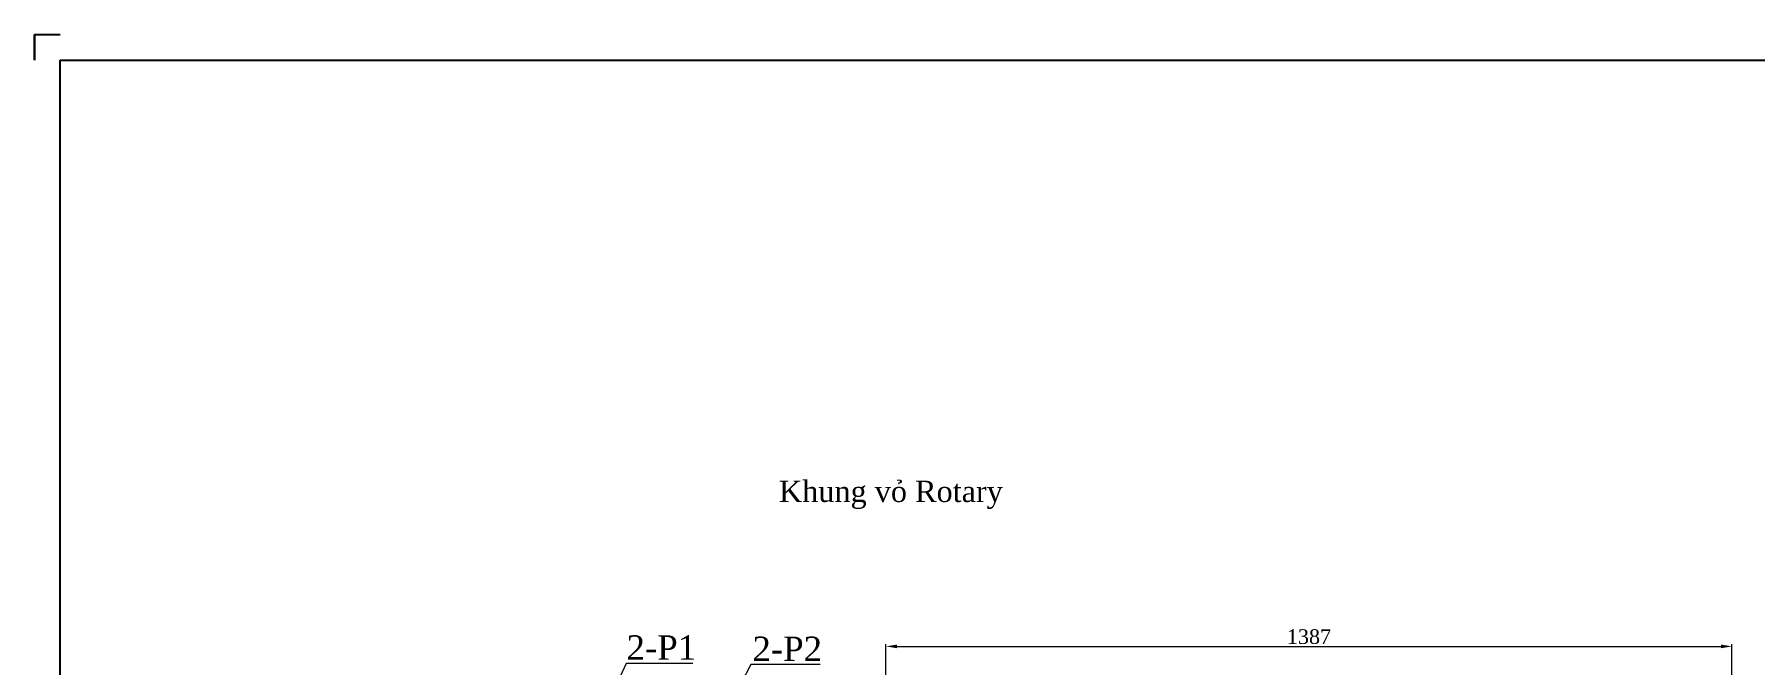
# Model space of a CAD drawing. Header units: inches. Extents: x 36705 to 45095, y -12195 to 29758.
# Drawn here: x 36869 to 39689, y 23193 to 24227 of the extents above; entities that cross this region are included whole.
import ezdxf

# ---------------------------------------------------------------- set-up
doc = ezdxf.new("R2010")
doc.units = ezdxf.units.IN
doc.header["$MEASUREMENT"] = 0
doc.layers.get('Defpoints').update_dxf_attribs({"lineweight": 5})
doc.layers.add('1.  0.2', color=7, linetype='Continuous', lineweight=25)
doc.layers.add('Không in', color=7, linetype='Continuous', lineweight=25, plot=False)
doc.layers.add('TEXT', color=20, linetype='Continuous')
doc.styles.add('0130', font='times.ttf', dxfattribs={"height": 1.5})
doc.styles.add('Chu va so', font='arial.ttf')
doc.styles.get("Standard").update_dxf_attribs({"font": 'arial.ttf'})
doc.styles.add('TCVN', font='times.ttf')
doc.dimstyles.new('Hien', dxfattribs={"dimtxt": 20, "dimasz": 15, "dimexe": 3, "dimexo": 3, "dimgap": 3, "dimtad": 1, "dimtoh": 1, "dimdec": 0, "dimzin": 0, "dimdsep": 46, "dimtxsty": 'TCVN', "dimcen": 0, "dimclrd": 8, "dimclre": 250, "dimclrt": 41, "dimadec": 0, "dimazin": 0, "dimtfac": 1, "dimtdec": 0, "dimtofl": 0, "dimtmove": 1, "dimatfit": 3, "dimfxl": 1, "dimtolj": 1, "dimtzin": 0, "dimlwd": 9, "dimlwe": 9, "dimarcsym": 0})

# ---------------------------------------------------------------- blocks, each defined once
blk = doc.blocks.new('*D78')
at = {"color": 250, "lineweight": 9, "transparency": 16777216}
for p, q in [((38265.1, 22634.4), (38265.1, 23226.8)), ((39651.7, 22629.3), (39651.7, 23226.8))]:
    blk.add_line(p, q, dxfattribs=at)
at = {"color": 8, "lineweight": 9, "transparency": 16777216}
blk.add_line((38283.1, 23223.2), (39633.7, 23223.2), dxfattribs=at)
at = {"color": 8, "transparency": 16777216}
for points in [[(38283.1, 23226.2), (38283.1, 23220.2), (38265.1, 23223.2)], [(39633.7, 23226.2), (39633.7, 23220.2), (39651.7, 23223.2)]]:
    blk.add_solid(points, dxfattribs=at)
at = {"layer": 'Defpoints', "color": 0, "transparency": 16777216}
for p in [(39651.7, 23223.2), (38265.1, 22630.8), (39651.7, 22625.7)]:
    blk.add_point(p, dxfattribs=at)
at = {"color": 41, "transparency": 16777216, "insert": (38958.4, 23239.1), "char_height": 24, "attachment_point": 5, "style": 'TCVN'}
blk.add_mtext('\\A1;1387', dxfattribs=at)
blk = doc.blocks.new('*D79')
at = {"color": 8, "lineweight": 9, "transparency": 16777216}
for p, q in [((37839.4, 23195.4), (37749.7, 22999.9)), ((37948.5, 23195.4), (37839.4, 23195.4))]:
    blk.add_line(p, q, dxfattribs=at)
at = {"color": 8, "transparency": 16777216}
blk.add_solid([(37745.1, 23002), (37754.2, 22997.8), (37737.2, 22972.6)], dxfattribs=at)
at = {"layer": 'Defpoints', "color": 0, "transparency": 16777216}
for p in [(37736.9, 22972.2), (37737.2, 22972.6)]:
    blk.add_point(p, dxfattribs=at)
at = {"color": 41, "transparency": 16777216, "insert": (37896.9, 23221.4), "char_height": 40, "attachment_point": 5, "style": 'TCVN'}
blk.add_mtext('\\A1;2-P1', dxfattribs=at)
blk = doc.blocks.new('*D80')
at = {"color": 8, "lineweight": 9, "transparency": 16777216}
for p, q in [((38043.4, 23193.3), (37916.8, 22949.4)), ((38157.3, 23193.3), (38043.4, 23193.3))]:
    blk.add_line(p, q, dxfattribs=at)
at = {"color": 8, "transparency": 16777216}
blk.add_solid([(37912.4, 22951.7), (37921.3, 22947.1), (37903, 22922.7)], dxfattribs=at)
at = {"layer": 'Defpoints', "color": 0, "transparency": 16777216}
for p in [(37902.8, 22922.3), (37903, 22922.7)]:
    blk.add_point(p, dxfattribs=at)
at = {"color": 41, "transparency": 16777216, "insert": (38103.3, 23219.3), "char_height": 40, "attachment_point": 5, "style": 'TCVN'}
blk.add_mtext('\\A1;2-P2', dxfattribs=at)
blk = doc.blocks.new('KHUNG TEN A4 - TD - 13.2.2023')
for p, q in [((0, 216), (0, 213)), ((0, 213), (0, 216)), ((0, 216), (3, 216))]:
    blk.add_line(p, q)
blk.add_lwpolyline([(3, 213), (300, 213), (300, 3), (3, 3)], close=True)
at = {"layer": '1.  0.2'}
blk.add_line((0, 216), (0, 213), dxfattribs=at)
at = {"layer": 'Không in'}
blk.add_lwpolyline([(0, 216), (3, 216)], dxfattribs=at)
at = {"width": 0.85}
for tag, p in [('REV4', (226.38, 94.23)), ('NGAY_REV04', (229.9, 94.23)), ('DESCRIPTION_4', (241.49, 94.23, 0)), ('DESCRIPTION_3', (241.49, 89.23, 0)), ('DESCRIPTION_2', (241.49, 84.23, 0)), ('DESCRIPTION_1', (241.49, 79.23, 0)), ('DESCRIPTION_0', (241.49, 74.23, 0))]:
    blk.add_attdef(tag, p, '', height=1.5, dxfattribs=at)
at = {"layer": 'TEXT', "ltscale": 0.1, "style": 'Chu va so'}
for tag, p, height, width in [('REV3', (226.38, 89.23), 1.5, 0.85), ('NGAY_REV03', (229.9, 89.23), 1.5, 0.85), ('REV2', (226.38, 84.23), 1.5, 0.85), ('NGAY_REV02', (229.9, 84.23), 1.5, 0.85), ('REV1', (226.38, 79.23), 1.5, 0.85), ('NGAY_REV01', (229.9, 79.23), 1.5, 0.85), ('REV0', (226.38, 74.23), 1.5, 0.85), ('NGAY_REV0', (229.9, 74.23), 1.5, 0.85), ('NGUOI_VE', (252.6, 69.23), 1.5, 0.85), ('NGUOI_KIEM_1', (264.6, 69.23), 1.5, 0.9), ('NGUOI_KIEM_2', (276.6, 69.23), 1.5, 0.9), ('STT-BV', (232.09, 3.98), 2, 0.85)]:
    blk.add_attdef(tag, p, '', height=height, dxfattribs=dict(at, width=width))
at = {"layer": 'TEXT', "ltscale": 0.1, "width": 0.85}
blk.add_attdef('NGUOI_DUYET', (288.6, 69.23), '', height=1.5, dxfattribs=at)
at = {"layer": 'TEXT', "lineweight": 25, "ltscale": 0.1, "style": 'Chu va so'}
for tag, p, height in [('PROJECT_CODE', (231.95, 28.65), 3.6), ('TITLE1', (231.95, 19.98), 2), ('TITLE2', (231.95, 16.05), 2), ('TITLE3', (231.95, 12.12), 2)]:
    blk.add_attdef(tag, p, '', height=height, dxfattribs=at)
at = {"layer": 'TEXT', "ltscale": 0.1, "style": 'Chu va so'}
for tag, p in [('A4_A4', (292.03, 6, 0)), ('REV.', (297.2, 6, 0))]:
    blk.add_attdef(tag, p, '', height=1.5, dxfattribs=at)

msp = doc.modelspace()

# ---------------------------------------------------------------- texts
at = {"color": 7, "insert": (38089.59183, 23495.01354), "char_height": 35, "width": 434.5773438, "attachment_point": 1, "style": '0130'}
msp.add_mtext('\\A1;{\\C1;Khung vỏ Rotary}', dxfattribs=at)

# ---------------------------------------------------------------- dimensions: what is measured, and where the dimension line sits
for p1, p2, text, picture, middle in [((37736.94387, 22972.15789), (37737.15239, 22972.61233), '2-P1', '*D79', (37839.37279, 23195.37735)), ((37902.77826, 22922.28316, -16.85278), (37903.00859, 22922.72695, -16.85278), '2-P2', '*D80', (38043.41587, 23193.25678, -16.85278))]:
    dim = msp.add_diameter_dim_2p(p1=p1, p2=p2, text=text, dimstyle='Hien', override={"dimscale": 2})
    dim.commit()
    dim.dimension.update_dxf_attribs({"geometry": picture, "text_midpoint": middle, "dimtype": 163})
dim = msp.add_linear_dim(base=(39651.72033, 23223.23282, -16.85278), p1=(38265.1292, 22630.79222, -16.85278), p2=(39651.72033, 22625.6565, -16.85278), dimstyle='Hien', override={"dimscale": 1.2})
dim.commit()
dim.dimension.update_dxf_attribs({"geometry": '*D78', "text_midpoint": (38958.42476, 23239.07506, -16.85278)})

# ---------------------------------------------------------------- next in the draw order: block references
at = {"xscale": 14.12591618355772, "yscale": 14.12591618355772, "zscale": 14.12591618355772}
msp.add_blockref('KHUNG TEN A4 - TD - 13.2.2023', (36869.37142, 21175.8848, -16.93531), dxfattribs=at)

doc.saveas('drawing.dxf')
